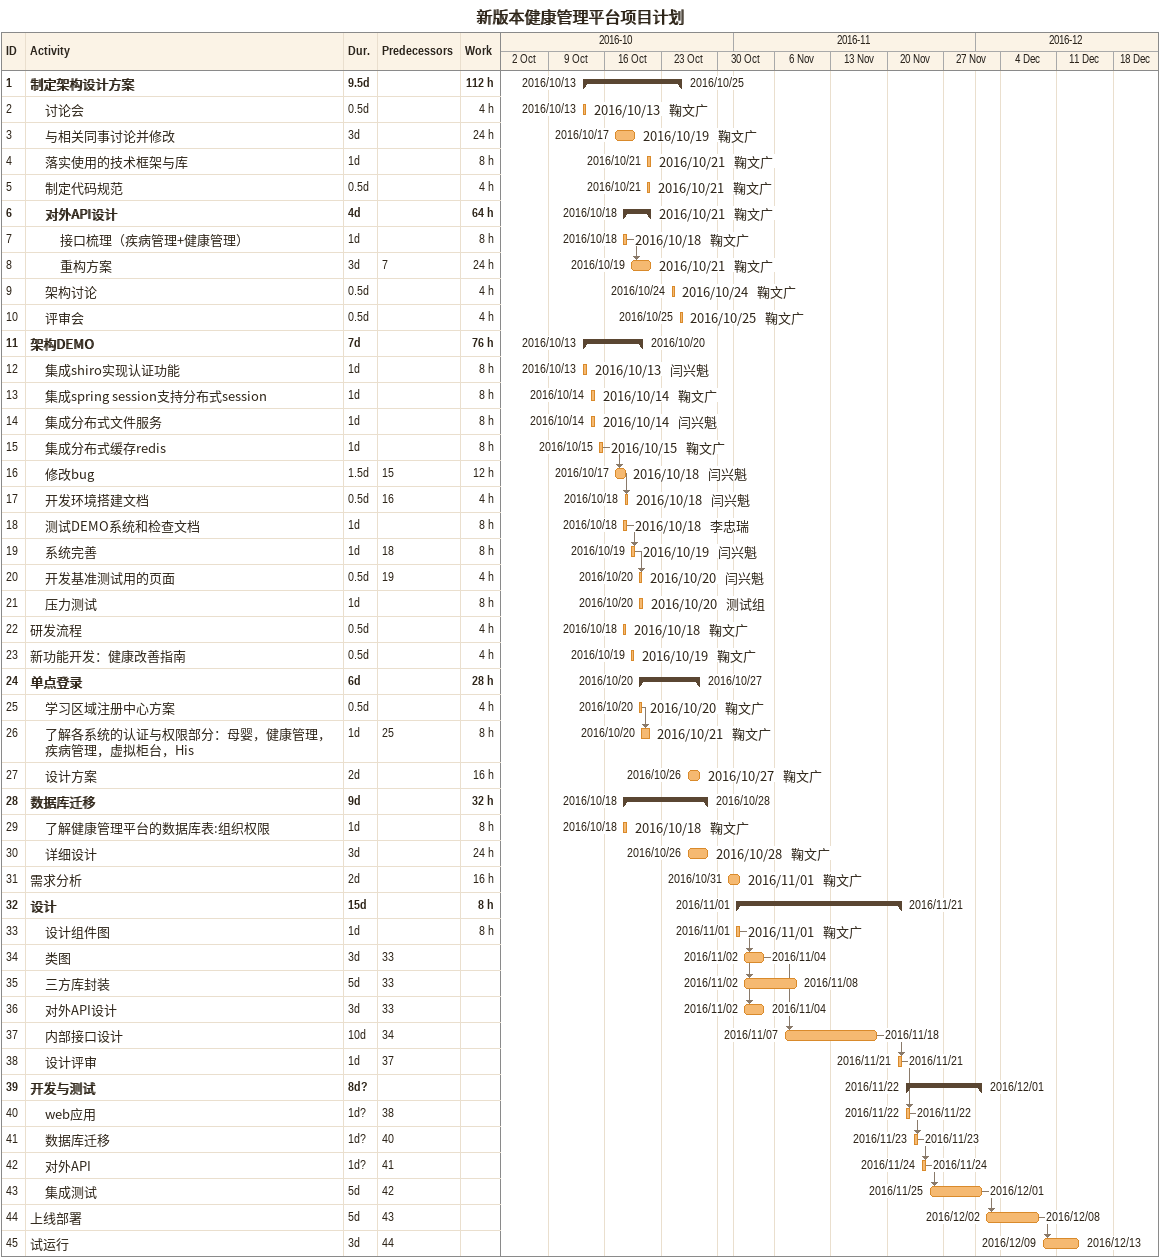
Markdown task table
新版本健康管理平台项目计划

| ID | Level | Task | Duration | Start | Finish | Predecessors | Resources | Work (h) |
|---|---|---|---|---|---|---|---|---|
| 1 | 1 | **制定架构设计方案** | 9.5d | 2016-10-13 | 2016-10-25 |  |  | 112 |
| 2 | 2 | 讨论会 | 0.5d | 2016-10-13 | 2016-10-13 |  | 鞠文广 | 4 |
| 3 | 2 | 与相关同事讨论并修改 | 3d | 2016-10-17 | 2016-10-19 |  | 鞠文广 | 24 |
| 4 | 2 | 落实使用的技术框架与库 | 1d | 2016-10-21 | 2016-10-21 |  | 鞠文广 | 8 |
| 5 | 2 | 制定代码规范 | 0.5d | 2016-10-21 | 2016-10-21 |  | 鞠文广 | 4 |
| 6 | 2 | **对外API设计** | 4d | 2016-10-18 | 2016-10-21 |  | 鞠文广 | 64 |
| 7 | 3 | 接口梳理（疾病管理+健康管理） | 1d | 2016-10-18 | 2016-10-18 |  | 鞠文广 | 8 |
| 8 | 3 | 重构方案 | 3d | 2016-10-19 | 2016-10-21 | 7 | 鞠文广 | 24 |
| 9 | 2 | 架构讨论 | 0.5d | 2016-10-24 | 2016-10-24 |  | 鞠文广 | 4 |
| 10 | 2 | 评审会 | 0.5d | 2016-10-25 | 2016-10-25 |  | 鞠文广 | 4 |
| 11 | 1 | **架构DEMO** | 7d | 2016-10-13 | 2016-10-20 |  |  | 76 |
| 12 | 2 | 集成shiro实现认证功能 | 1d | 2016-10-13 | 2016-10-13 |  | 闫兴魁 | 8 |
| 13 | 2 | 集成spring session支持分布式session | 1d | 2016-10-14 | 2016-10-14 |  | 鞠文广 | 8 |
| 14 | 2 | 集成分布式文件服务 | 1d | 2016-10-14 | 2016-10-14 |  | 闫兴魁 | 8 |
| 15 | 2 | 集成分布式缓存redis | 1d | 2016-10-15 | 2016-10-15 |  | 鞠文广 | 8 |
| 16 | 2 | 修改bug | 1.5d | 2016-10-17 | 2016-10-18 | 15 | 闫兴魁 | 12 |
| 17 | 2 | 开发环境搭建文档 | 0.5d | 2016-10-18 | 2016-10-18 | 16 | 闫兴魁 | 4 |
| 18 | 2 | 测试DEMO系统和检查文档 | 1d | 2016-10-18 | 2016-10-18 |  | 李忠瑞 | 8 |
| 19 | 2 | 系统完善 | 1d | 2016-10-19 | 2016-10-19 | 18 | 闫兴魁 | 8 |
| 20 | 2 | 开发基准测试用的页面 | 0.5d | 2016-10-20 | 2016-10-20 | 19 | 闫兴魁 | 4 |
| 21 | 2 | 压力测试 | 1d | 2016-10-20 | 2016-10-20 |  | 测试组 | 8 |
| 22 | 1 | 研发流程 | 0.5d | 2016-10-18 | 2016-10-18 |  | 鞠文广 | 4 |
| 23 | 1 | 新功能开发：健康改善指南 | 0.5d | 2016-10-19 | 2016-10-19 |  | 鞠文广 | 4 |
| 24 | 1 | **单点登录** | 6d | 2016-10-20 | 2016-10-27 |  |  | 28 |
| 25 | 2 | 学习区域注册中心方案 | 0.5d | 2016-10-20 | 2016-10-20 |  | 鞠文广 | 4 |
| 26 | 2 | 了解各系统的认证与权限部分：母婴，健康管理，疾病管理，虚拟柜台，His | 1d | 2016-10-20 | 2016-10-21 | 25 | 鞠文广 | 8 |
| 27 | 2 | 设计方案 | 2d | 2016-10-26 | 2016-10-27 |  | 鞠文广 | 16 |
| 28 | 1 | **数据库迁移** | 9d | 2016-10-18 | 2016-10-28 |  |  | 32 |
| 29 | 2 | 了解健康管理平台的数据库表:组织权限 | 1d | 2016-10-18 | 2016-10-18 |  | 鞠文广 | 8 |
| 30 | 2 | 详细设计 | 3d | 2016-10-26 | 2016-10-28 |  | 鞠文广 | 24 |
| 31 | 1 | 需求分析 | 2d | 2016-10-31 | 2016-11-01 |  | 鞠文广 | 16 |
| 32 | 1 | **设计** | 15d | 2016-11-01 | 2016-11-21 |  |  | 8 |
| 33 | 2 | 设计组件图 | 1d | 2016-11-01 | 2016-11-01 |  | 鞠文广 | 8 |
| 34 | 2 | 类图 | 3d | 2016-11-02 | 2016-11-04 | 33 |  |  |
| 35 | 2 | 三方库封装 | 5d | 2016-11-02 | 2016-11-08 | 33 |  |  |
| 36 | 2 | 对外API设计 | 3d | 2016-11-02 | 2016-11-04 | 33 |  |  |
| 37 | 2 | 内部接口设计 | 10d | 2016-11-07 | 2016-11-18 | 34 |  |  |
| 38 | 2 | 设计评审 | 1d | 2016-11-21 | 2016-11-21 | 37 |  |  |
| 39 | 1 | **开发与测试** | 8d? | 2016-11-22 | 2016-12-01 |  |  |  |
| 40 | 2 | web应用 | 1d? | 2016-11-22 | 2016-11-22 | 38 |  |  |
| 41 | 2 | 数据库迁移 | 1d? | 2016-11-23 | 2016-11-23 | 40 |  |  |
| 42 | 2 | 对外API | 1d? | 2016-11-24 | 2016-11-24 | 41 |  |  |
| 43 | 2 | 集成测试 | 5d | 2016-11-25 | 2016-12-01 | 42 |  |  |
| 44 | 1 | 上线部署 | 5d | 2016-12-02 | 2016-12-08 | 43 |  |  |
| 45 | 1 | 试运行 | 3d | 2016-12-09 | 2016-12-13 | 44 |  |  |
